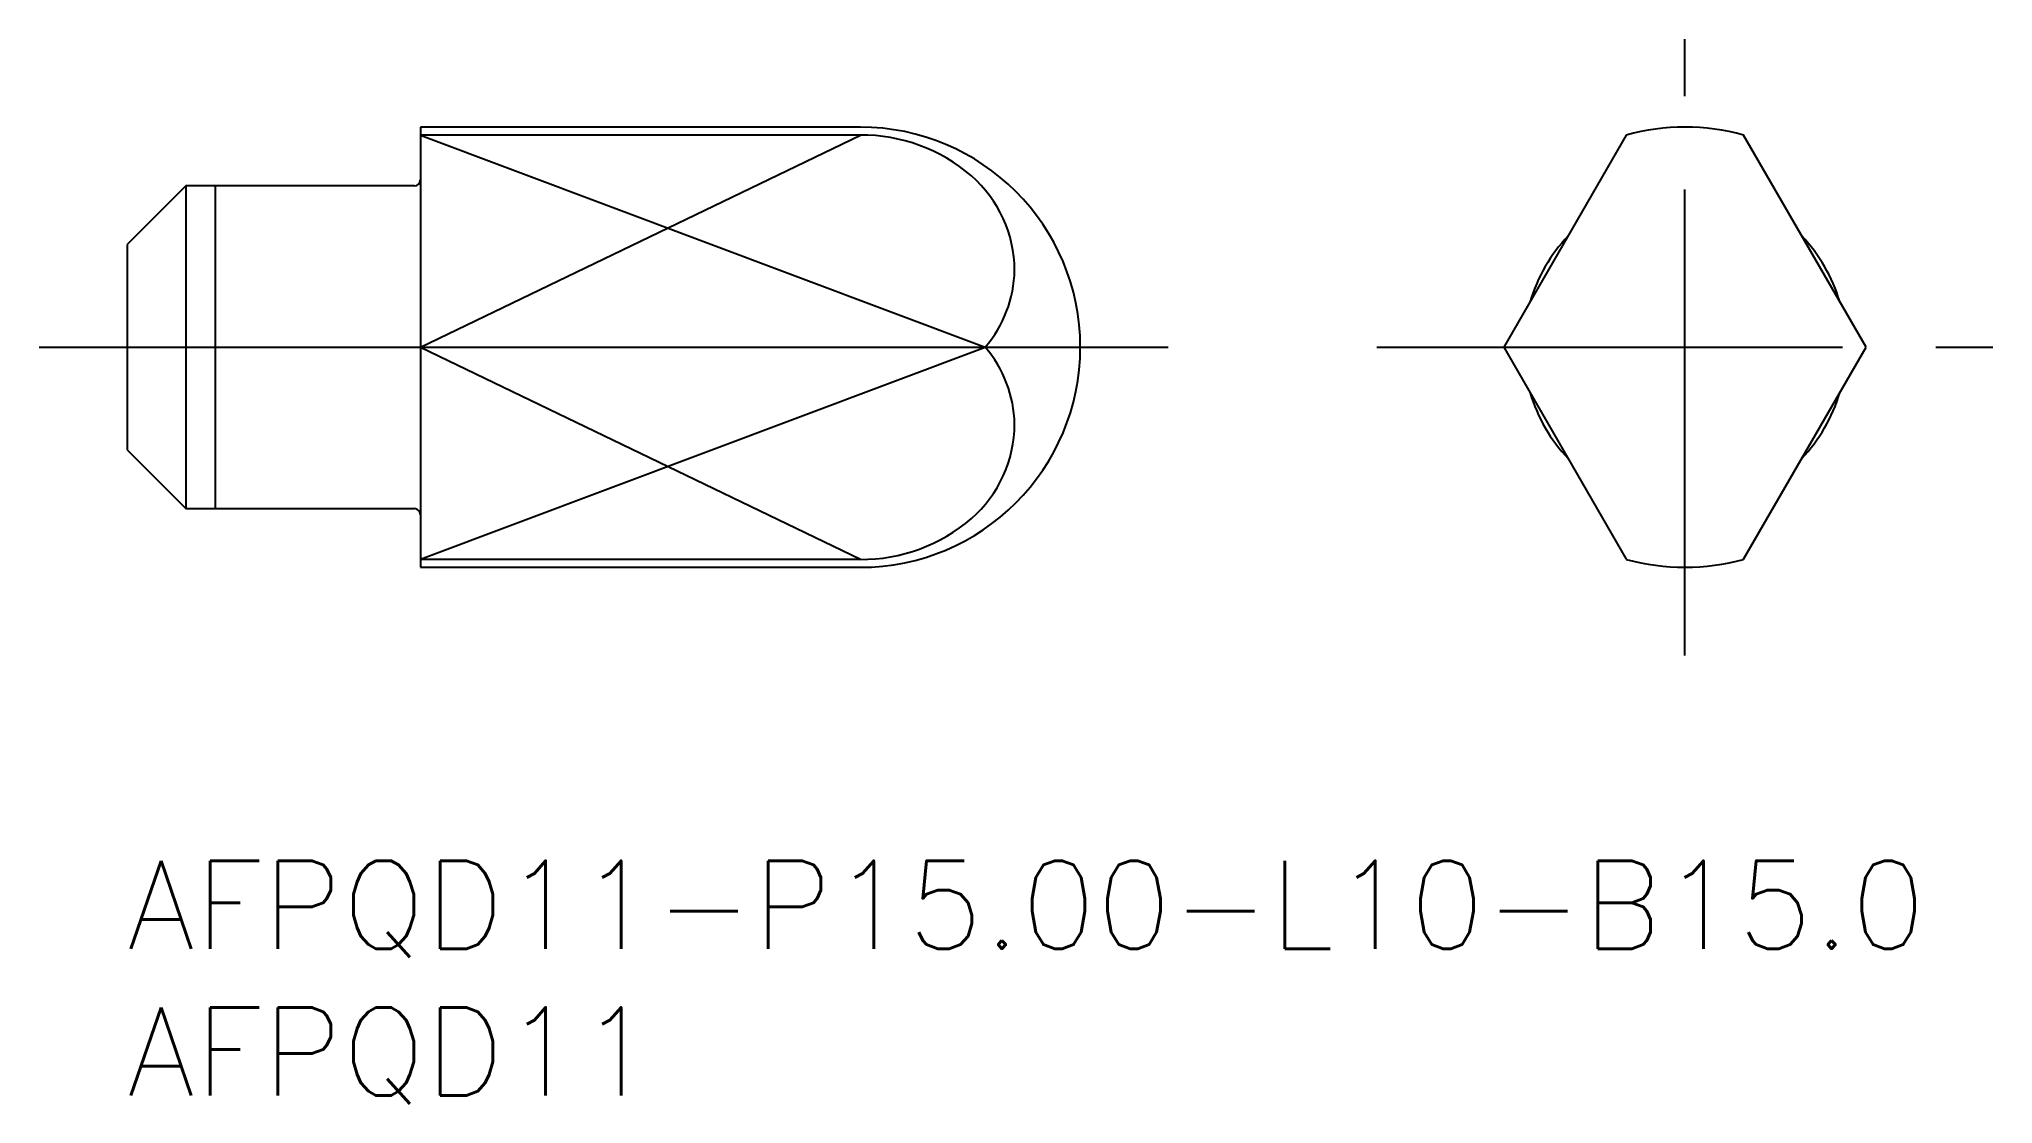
# Model space of a CAD drawing. Extents: x -3 to 63.6, y -8.3 to 28.
import ezdxf

# ---------------------------------------------------------------- set-up
doc = ezdxf.new("R2010")
doc.units = 0
doc.header["$LTSCALE"] = 0.5
doc.linetypes.add('CENTER', pattern=[50.8, 31.75, -6.35, 6.35, -6.35])
for name, color, linetype in [('MSM_CENTER', 1, 'CENTER'), ('MSM_CONTINUOUS', 7, 'CONTINUOUS'), ('MSM_NARROW', 5, 'CONTINUOUS'), ('MSM_PART_NUMBER', 7, 'CONTINUOUS')]:
    doc.layers.add(name, color=color, linetype=linetype)
doc.styles.get("Standard").update_dxf_attribs({"font": 'txt.shx', "height": 1, "bigfont": 'bigfont.shx'})

# ---------------------------------------------------------------- blocks, each defined once
blk = doc.blocks.new('*U13')
at = {"layer": 'MSM_PART_NUMBER'}
blk.add_text('AFPQD11-P15.00-L10-B15.0', height=3, dxfattribs=at).set_placement((0, -3))
blk = doc.blocks.new('*U14')
at = {"layer": 'MSM_PART_NUMBER'}
blk.add_text('AFPQD11', height=3, dxfattribs=at).set_placement((0, -8))

msp = doc.modelspace()

# ---------------------------------------------------------------- linework, layer by layer
at = {"layer": 'MSM_CENTER'}
for p, q in [((53.114, 7), (53.114, 28)), ((-3, 17.5), (35.5, 17.5)), ((42.614, 17.5), (63.614, 17.5))]:
    msp.add_line(p, q, dxfattribs=at)
at = {"layer": 'MSM_CONTINUOUS'}
for p, q in [((25, 25), (10, 25)), ((10, 25), (10, 10)), ((25, 24.728), (10, 24.728)), ((51.114, 24.728), (46.941, 17.5)), ((59.288, 17.5), (55.114, 24.728)), ((2, 23), (0, 21)), ((9.8, 23), (2, 23)), ((2, 23), (2, 12)), ((0, 21), (0, 14)), ((10, 17.5), (29.259, 17.5)), ((46.941, 17.5), (51.114, 10.272)), ((55.114, 10.272), (59.288, 17.5)), ((0, 14), (2, 12)), ((2, 12), (9.8, 12)), ((10, 10.272), (25, 10.272)), ((10, 10), (25, 10))]:
    msp.add_line(p, q, dxfattribs=at)
for centre, radius, start, end in [((25, 17.5), 7.5, 270, 90), ((25.055, 19.038), 5.691, 49.04821, 90.55855), ((53.114, 17.5), 7.5, 74.53399, 105.46601), ((25.983, 20.105), 4.277, 0.19138, 49.05655), ((9.8, 23.2), 0.2, 270, 0), ((53.114, 17.5), 5.5, 136.42099, 163.57901), ((53.114, 17.5), 5.5, 16.42099, 43.57901), ((26.115, 20.202), 4.145, 319.32647, 358.86818), ((26.115, 14.798), 4.145, 1.13182, 40.67353), ((53.114, 17.5), 5.5, 196.42099, 223.57901), ((53.114, 17.5), 5.5, 316.42099, 343.57901), ((25.983, 14.895), 4.277, 310.94345, 359.80862), ((9.8, 11.8), 0.2, 0, 90), ((25.055, 15.962), 5.691, 269.44145, 310.95179), ((53.114, 17.5), 7.5, 254.53399, 285.46601)]:
    msp.add_arc(centre, radius, start, end, dxfattribs=at)
at = {"layer": 'MSM_NARROW'}
for p, q in [((10, 24.728), (29.259, 17.5)), ((10, 17.5), (25, 24.728)), ((3, 23), (3, 12)), ((10, 10.272), (29.259, 17.5)), ((10, 17.5), (25, 10.272))]:
    msp.add_line(p, q, dxfattribs=at)

# ---------------------------------------------------------------- block references
at = {"layer": 'MSM_CONTINUOUS'}
for name in ['*U13', '*U14']:
    msp.add_blockref(name, (0, 0), dxfattribs=at)

doc.saveas('drawing.dxf')
